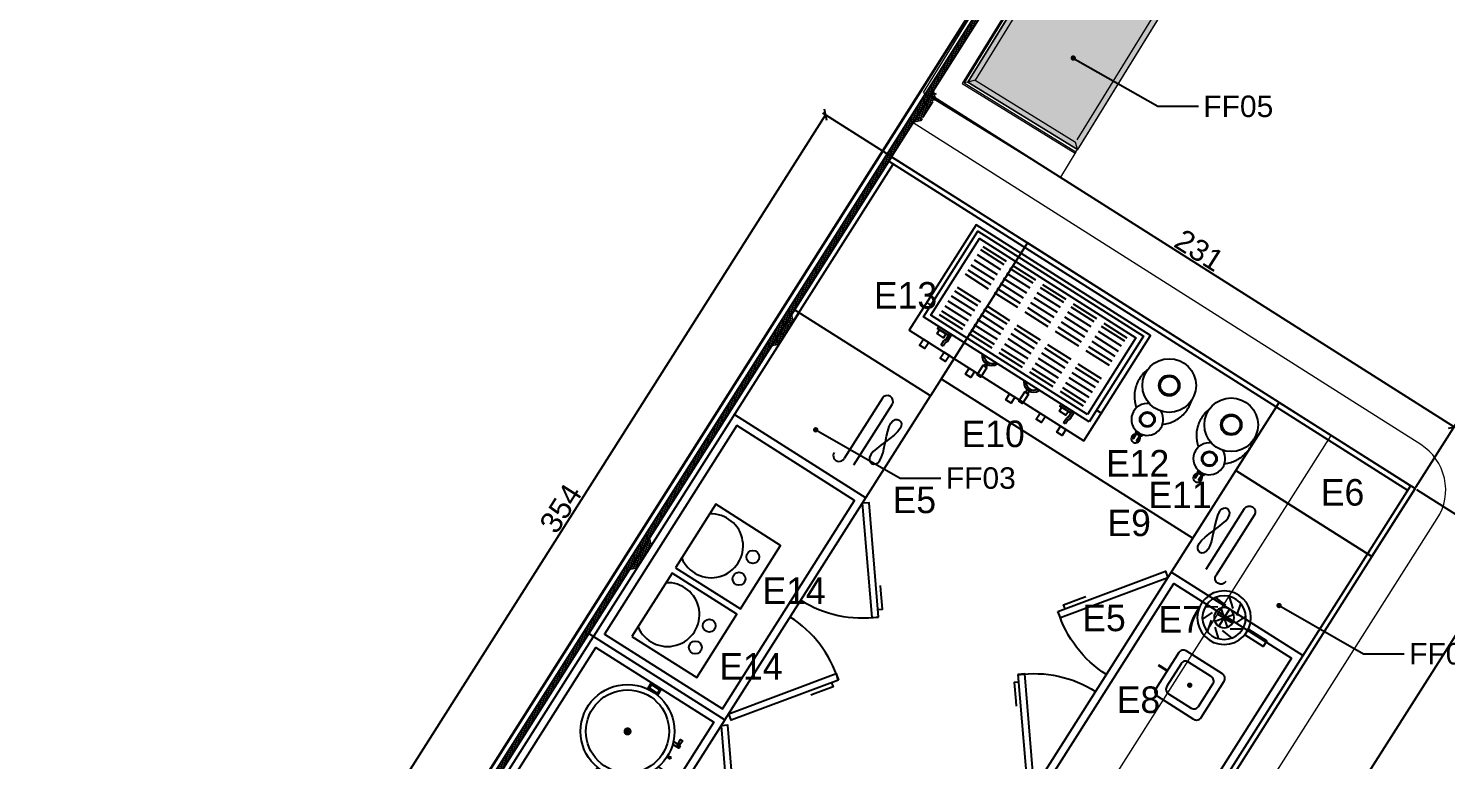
# Model space of a CAD drawing. Header units: centimetres. Extents: x 10243 to 22741, y 2279 to 4414.
# Drawn here: x 15509 to 16037, y 3631 to 3904 of the extents above; entities that cross this region are included whole.
import ezdxf
from ezdxf import colors
from ezdxf.entities.mleader import LeaderData, LeaderLine
from ezdxf.math import Vec2, Vec3

# ---------------------------------------------------------------- set-up
doc = ezdxf.new("R2010")
doc.units = ezdxf.units.CM
doc.header["$MEASUREMENT"] = 0
doc.layers.add('0D', color=1, linetype='Continuous')
doc.layers.add('MUTFAKEKİPMAN', color=1, linetype='Continuous')
for name, color, linetype, lineweight in [('xxx_Auto_Duvar_Duvar Plan Kesit', 7, 'Continuous', 30), ('xxx_Auto_Kaplama_Ahşap', 34, 'Continuous', 13), ('xxx_Auto_Kaplama_Ahşap Tarama', 16, 'Continuous', 5), ('xxx_Auto_Kaplama_Mermer', 33, 'Continuous', 13), ('xxx_Auto_Merdiven_Merdiven', 163, 'Continuous', 15), ('xxx_Auto_Olcu_Ic', 33, 'Continuous', 15), ('xxx_Auto_Yardimci_Isaret Genel', 51, 'Continuous', 9)]:
    doc.layers.add(name, color=color, linetype=linetype, lineweight=lineweight)
doc.layers.add('xxx_Auto_Kaplama_Mermer Tarama', color=7, linetype='Continuous', lineweight=5, true_color=0x878787)
doc.layers.add('xxx_Auto_Tefris_Tefris', color=7, linetype='Continuous', lineweight=15, true_color=0x666666)
doc.styles.add('AUTOBAN', font='')
doc.styles.get("Standard").update_dxf_attribs({"font": 'arial.ttf'})
doc.styles.add('TAKSİM', font='GOTHIC.TTF', dxfattribs={"height": 20})
doc.styles.get('AUTOBAN').set_extended_font_data('Helvetica Normal Tr')
doc.dimstyles.new('OLCU50', dxfattribs={"dimtxt": 8, "dimasz": 3, "dimexe": 1.25, "dimexo": 0.625, "dimtad": 1, "dimdec": 0, "dimtxsty": 'Standard', "dimblk": 'OBLIQUE', "dimcen": 2.5, "dimclrd": 256, "dimclre": 251, "dimclrt": 25, "dimadec": 0, "dimazin": 0, "dimtfac": 1, "dimtdec": 0, "dimtmove": 0, "dimatfit": 3, "dimldrblk": 'OBLIQUE', "dimfxl": 1, "dimarcsym": 0})

# ---------------------------------------------------------------- blocks, each defined once
blk = doc.blocks.new('A$C78D04F6B')
at = {"layer": 'MUTFAKEKİPMAN'}
for p, q in [((2, 143), (2, 0)), ((45.32, 132.67), (45.32, 106)), ((49.66, 106), (49.66, 132.67)), ((52.97, 126.56), (53.14, 127.7)), ((53.14, 127.7), (53.6, 128.52)), ((53.6, 128.52), (54.24, 129.01)), ((54.24, 129.01), (54.97, 129.17)), ((54.97, 129.17), (55.71, 129.01)), ((55.71, 129.01), (56.35, 128.52)), ((56.35, 128.52), (56.8, 127.7)), ((56.8, 127.7), (56.97, 126.56)), ((53.14, 125.1), (52.97, 126.56)), ((53.6, 123.4), (53.14, 125.1)), ((54.24, 121.54), (53.6, 123.4)), ((56.35, 123.4), (55.71, 121.54)), ((56.8, 125.1), (56.35, 123.4)), ((56.97, 126.56), (56.8, 125.1)), ((54.24, 117.64), (53.6, 115.78)), ((54.97, 119.59), (54.24, 121.54)), ((54.97, 119.59), (54.24, 117.64)), ((55.71, 121.54), (54.97, 119.59)), ((55.71, 117.64), (54.97, 119.59)), ((56.35, 115.78), (55.71, 117.64)), ((53.14, 114.07), (52.97, 112.62)), ((52.97, 112.62), (53.14, 111.47)), ((53.6, 115.78), (53.14, 114.07)), ((53.14, 111.47), (53.6, 110.66)), ((56.8, 114.07), (56.35, 115.78)), ((56.35, 110.66), (56.8, 111.47)), ((56.97, 112.62), (56.8, 114.07)), ((56.8, 111.47), (56.97, 112.62)), ((53.6, 110.66), (54.24, 110.17)), ((54.24, 110.17), (54.97, 110)), ((54.97, 110), (55.71, 110.17)), ((55.71, 110.17), (56.35, 110.66))]:
    blk.add_line(p, q, dxfattribs=at)
for points in [[(60, 143), (0, 143), (0, 0), (60, 0)], [(87.82, 63.04), (62.05, 97.15), (60, 95.6), (85.77, 61.49)], [(5, 95), (5, 3), (57, 3), (57, 95)], [(87.82, 35.2), (62.05, 1.09), (60, 2.64), (85.77, 36.75)]]:
    blk.add_lwpolyline(points, close=True, dxfattribs=at)
for points in [[(2, 98), (60, 98)], [(86.12, 65.28), (87.44, 66.28), (83.18, 71.91), (82.09, 73.36)], [(86.12, 32.96), (87.44, 31.96), (83.18, 26.33), (82.09, 24.89)]]:
    blk.add_lwpolyline(points, dxfattribs=at)
for centre, radius, start, end in [((47.49, 132.67), 2.17, 0, 180), ((43.15, 106), 2.17, 180, 0), ((60, 95.6), 42.75, 270, 310.5092), ((60, 2.64), 42.75, 49.4908, 90)]:
    blk.add_arc(centre, radius, start, end, dxfattribs=at)
blk = doc.blocks.new('_Dot')
at = {"color": 0, "linetype": 'ByBlock', "lineweight": -2}
blk.add_line((-0.5, 0), (-1, 0), dxfattribs=at)
at = {"color": 0, "linetype": 'ByBlock', "const_width": 0.5}
blk.add_lwpolyline([(-0.25, 0, 1), (0.25, 0, 1)], format="xyb", close=True, dxfattribs=at)
blk = doc.blocks.new('A$C0D0247C1')
at = {"layer": 'MUTFAKEKİPMAN'}
for points in [[(2, 0), (18, 0, 0.414214), (20, 2), (20, 18, 0.414214), (18, 20), (2, 20, 0.414214), (0, 18), (0, 2, 0.414214)], [(5, 3), (15, 3, 0.414214), (17, 5), (17, 15, 0.414214), (15, 17), (5, 17, 0.414214), (3, 15), (3, 5, 0.414214)]]:
    blk.add_lwpolyline(points, format="xyb", close=True, dxfattribs=at)
at = {"layer": 'MUTFAKEKİPMAN', "const_width": 1}
blk.add_lwpolyline([(9.53, 10.08, 1), (10.53, 10.08, 1)], format="xyb", close=True, dxfattribs=at)
blk.add_lwpolyline([(20, 10), (23.95, 10)], dxfattribs=at)
blk = doc.blocks.new('A$C4AF1199D')
at = {"layer": 'MUTFAKEKİPMAN'}
for points in [[(5.4, 24.63), (5.79, 20.04)], [(10.19, 26.12), (7.81, 22.18)], [(10.18, 21.16), (10, 14.25)], [(14.95, 24.51), (10.7, 22.72)], [(17.85, 20.42), (13.36, 21.46)], [(2.4, 20.6), (5.42, 17.12)], [(6.25, 18), (13.75, 18)], [(12.59, 19.94), (7.13, 15.7)], [(7.66, 20.97), (12.41, 15.17)], [(14.79, 11.37), (14.4, 15.96)], [(17.79, 15.4), (14.77, 18.88)], [(2.34, 15.58), (6.83, 14.54)], [(5.24, 11.49), (9.49, 13.28)], [(10, 9.88), (12.38, 13.82)]]:
    blk.add_lwpolyline(points, dxfattribs=at)
blk.add_lwpolyline([(8.75, 0), (11.25, 0), (11.25, 8), (8.75, 8)], close=True, dxfattribs=at)
for radius in [10, 8.12, 3.75]:
    blk.add_circle((10, 18), radius, dxfattribs=at)
blk = doc.blocks.new('A$C199769C9')
at = {"layer": 'MUTFAKEKİPMAN'}
for points in [[(2.48, 17.25), (0, 17.25), (0, 21.67), (2.48, 21.67)], [(1.98, 17.75), (0.5, 17.75), (0.5, 21.17), (1.98, 21.17)], [(37.48, 17.25), (39.96, 17.25), (39.96, 21.67), (37.48, 21.67)], [(37.98, 17.75), (39.46, 17.75), (39.46, 21.17), (37.98, 21.17)], [(11.95, 0.2), (14.61, 0.41), (14.61, 1.04), (11.95, 1.25)], [(28.01, 0.2), (25.35, 0.41), (25.35, 1.04), (28.01, 1.25)]]:
    blk.add_lwpolyline(points, close=True, dxfattribs=at)
at = {"layer": 'MUTFAKEKİPMAN', "const_width": 1.5}
blk.add_lwpolyline([(19.23, 19.46, 1), (20.73, 19.46, 1)], format="xyb", close=True, dxfattribs=at)
at = {"layer": 'MUTFAKEKİPMAN'}
for points in [[(13.88, 3.06), (13.88, 1.09)], [(13.88, 0), (14.97, 0), (14.97, 2.69)], [(13.88, 0.35), (13.88, 0)], [(20.03, 1.45), (20.03, 1.96)], [(25.96, 0), (24.87, 0), (24.87, 2.66)], [(25.96, 3.01), (25.96, 1.08)], [(25.96, 0.36), (25.96, 0)]]:
    blk.add_lwpolyline(points, dxfattribs=at)
for centre, radius in [((19.98, 19.46), 17.5), ((19.98, 19.46), 15.5), ((20.09, 0.98), 0.469)]:
    blk.add_circle(centre, radius, dxfattribs=at)
blk = doc.blocks.new('A$C4A4C32C4')
at = {"layer": '0D'}
for points in [[(9.74, 31.44), (9.74, 33.89), (9.46, 33.89), (9.46, 31.44)], [(11.43, 31.44), (11.43, 33.89), (11.15, 33.89), (11.15, 31.44)], [(11.83, 30.88), (11.83, 31.44), (9.08, 31.44), (9.08, 30.8)]]:
    blk.add_lwpolyline(points, dxfattribs=at)
for points in [[(4.86, 23.51, 0.054984), (3.11, 21.93, 0.093867), (0.82, 18.13, 0.088672), (0, 13.52, 0.067491), (0.48, 9.98, 0.093867)], [(20.44, 9.06, 0.085751), (21.21, 13.52, 0.088672), (20.38, 18.13, 0.093867), (18.1, 21.93, 0.054985), (16.35, 23.51, 0.109161)]]:
    blk.add_lwpolyline(points, format="xyb", dxfattribs=at)
for centre, radius in [((10.6, 25.06), 2.81), ((10.6, 25.06), 2.45), ((10.48, 10), 10), ((10.48, 10), 3.87), ((10.48, 10), 3.35)]:
    blk.add_circle(centre, radius, dxfattribs=at)
for centre, radius, start, end in [((10.46, 33.37), 1.65, 305.821, 232.7759), ((10.46, 33.37), 1.65, 244.2205, 294.5338), ((10.6, 25.06), 5.95, 294.679, 244.3839)]:
    blk.add_arc(centre, radius, start, end, dxfattribs=at)
blk = doc.blocks.new('A$C7E567B7C')
at = {"layer": '0D'}
for p, q in [((8.7, 39.48), (8.7, 42.62)), ((9.07, 44.79), (9.94, 44.79)), ((9.07, 43.01), (9.07, 44.79)), ((9.94, 44.79), (9.94, 42.64)), ((62.73, 39.48), (62.73, 42.62)), ((63.1, 44.79), (63.97, 44.79)), ((63.1, 43.01), (63.1, 44.79)), ((63.97, 44.79), (63.97, 42.64)), ((9.57, 39.48), (8.7, 39.48)), ((9.57, 42.25), (9.57, 39.48)), ((63.6, 39.48), (62.73, 39.48)), ((63.6, 42.25), (63.6, 39.48)), ((0, 34.37), (2.09, 34.37)), ((6.92, 35.65), (17.17, 35.65)), ((6.92, 34.04), (17.17, 34.04)), ((6.92, 31.82), (17.17, 31.82)), ((20.39, 35.65), (30.65, 35.65)), ((20.39, 34.04), (30.65, 34.04)), ((20.39, 31.82), (30.65, 31.82)), ((33.87, 35.65), (44.13, 35.65)), ((33.87, 34.04), (44.13, 34.04)), ((33.87, 31.82), (44.13, 31.82)), ((47.34, 35.65), (57.6, 35.65)), ((47.34, 34.04), (57.6, 34.04)), ((47.34, 31.82), (57.6, 31.82)), ((60.22, 35.65), (70.48, 35.65)), ((60.22, 34.04), (70.48, 34.04)), ((60.22, 31.82), (70.48, 31.82)), ((75.17, 34.37), (77, 34.37)), ((6.92, 29.59), (17.17, 29.59)), ((6.92, 27.37), (17.17, 27.37)), ((20.39, 29.59), (30.65, 29.59)), ((20.39, 27.37), (30.65, 27.37)), ((33.87, 29.59), (44.13, 29.59)), ((33.87, 27.37), (44.13, 27.37)), ((47.34, 29.59), (57.6, 29.59)), ((47.34, 27.37), (57.6, 27.37)), ((60.22, 29.59), (70.48, 29.59)), ((60.22, 27.37), (70.48, 27.37)), ((6.92, 25.15), (17.17, 25.15)), ((17.17, 23.42), (6.92, 23.42)), ((20.39, 25.15), (30.65, 25.15)), ((30.65, 23.42), (20.39, 23.42)), ((33.87, 25.15), (44.13, 25.15)), ((44.13, 23.42), (33.87, 23.42)), ((47.34, 25.15), (57.6, 25.15)), ((57.6, 23.42), (47.34, 23.42)), ((60.22, 25.15), (70.48, 25.15)), ((70.48, 23.42), (60.22, 23.42)), ((6.92, 17.74), (17.17, 17.74)), ((6.92, 15.89), (17.17, 15.89)), ((20.39, 17.74), (30.65, 17.74)), ((20.39, 15.89), (30.65, 15.89)), ((33.87, 17.74), (44.13, 17.74)), ((33.87, 15.89), (44.13, 15.89)), ((47.34, 17.74), (57.6, 17.74)), ((47.34, 15.89), (57.6, 15.89)), ((60.22, 17.74), (70.48, 17.74)), ((60.22, 15.89), (70.48, 15.89)), ((6.92, 13.66), (17.17, 13.66)), ((6.92, 11.44), (17.17, 11.44)), ((20.39, 13.66), (30.65, 13.66)), ((20.39, 11.44), (30.65, 11.44)), ((33.87, 13.66), (44.13, 13.66)), ((33.87, 11.44), (44.13, 11.44)), ((47.34, 13.66), (57.6, 13.66)), ((47.34, 11.44), (57.6, 11.44)), ((60.22, 13.66), (70.48, 13.66)), ((60.22, 11.44), (70.48, 11.44)), ((6.92, 9.22), (17.17, 9.22)), ((6.92, 6.99), (17.17, 6.99)), ((17.17, 5.51), (6.92, 5.51)), ((20.39, 9.22), (30.65, 9.22)), ((20.39, 6.99), (30.65, 6.99)), ((30.65, 5.51), (20.39, 5.51)), ((33.87, 9.22), (44.13, 9.22)), ((33.87, 6.99), (44.13, 6.99)), ((44.13, 5.51), (33.87, 5.51)), ((47.34, 9.22), (57.6, 9.22)), ((47.34, 6.99), (57.6, 6.99)), ((57.6, 5.51), (47.34, 5.51)), ((60.22, 9.22), (70.48, 9.22)), ((60.22, 6.99), (70.48, 6.99)), ((70.48, 5.51), (60.22, 5.51))]:
    blk.add_line(p, q, dxfattribs=at)
for points in [[(7.83, 46.5), (7.83, 49.15), (10.18, 49.15), (10.18, 46.5)], [(16.91, 46.5), (16.91, 49.15), (19.26, 49.15), (19.26, 46.5)], [(30.36, 46.5), (30.36, 49.15), (32.71, 49.15), (32.71, 46.5)], [(48.19, 46.5), (48.19, 49.15), (50.53, 49.15), (50.53, 46.5)], [(59.3, 46.5), (59.3, 49.15), (61.65, 49.15), (61.65, 46.5)], [(68.38, 46.5), (68.38, 49.15), (70.72, 49.15), (70.72, 46.5)], [(0, 46.5), (0, 0), (77, 0), (77, 46.5)], [(26.66, 42.85), (26.66, 47.05), (28.27, 47.05), (28.27, 42.85)], [(27.03, 41.62), (27.03, 42.85), (27.9, 42.85), (27.9, 41.62)], [(45.12, 42.85), (45.12, 47.05), (46.72, 47.05), (46.72, 42.85)], [(45.49, 41.62), (45.49, 42.85), (46.35, 42.85), (46.35, 41.62)], [(2.09, 39.5), (75.17, 39.5), (75.17, 1.69), (2.09, 1.69)], [(4.09, 37.5), (73.17, 37.5), (73.17, 3.69), (4.09, 3.69)], [(9.69, 39.48), (9.69, 40.34), (14.39, 40.34), (14.39, 39.48)], [(10.68, 40.34), (10.68, 42.07), (13.52, 42.07), (13.52, 40.34)], [(63.72, 39.48), (63.72, 40.34), (68.42, 40.34), (68.42, 39.48)], [(64.71, 40.34), (64.71, 42.07), (67.55, 42.07), (67.55, 40.34)]]:
    blk.add_lwpolyline(points, close=True, dxfattribs=at)
for centre, radius, start, end in [((8.9, 42.62), 0.2, 94.1945, 180), ((8.87, 43.01), 0.2, 274.1945, 0), ((9.77, 42.25), 0.2, 94.1942, 180), ((9.74, 42.64), 0.2, 274.1942, 0), ((62.93, 42.62), 0.2, 94.1945, 180), ((62.9, 43.01), 0.2, 274.1945, 0), ((63.8, 42.25), 0.2, 94.1942, 180), ((63.77, 42.64), 0.2, 274.1942, 0), ((27.4, 38.03), 3.7, 25.1444, 154.8556), ((27.4, 38.03), 2.96, 32.0817, 147.9183), ((45.86, 38.03), 3.7, 25.1444, 154.8556), ((45.86, 38.03), 2.96, 32.0817, 147.9183)]:
    blk.add_arc(centre, radius, start, end, dxfattribs=at)
blk = doc.blocks.new('A$C0C277A1D')
at = {"layer": 'MUTFAKEKİPMAN'}
blk.add_lwpolyline([(0, 0), (28.62, 0), (28.62, 27.98), (0, 27.98)], close=True, dxfattribs=at)
for centre in [(22.19, 18.81), (22.19, 9.17)]:
    blk.add_circle(centre, 2.41, dxfattribs=at)
blk.add_arc((6.86, 13.99), 11.89, 234.802, 125.198, dxfattribs=at)
blk = doc.blocks.new('kasa')
at = {"layer": 'xxx_Auto_Kaplama_Mermer Tarama'}
h = blk.add_hatch(dxfattribs=at)
h.set_pattern_fill('AR-CONC', color=256, scale=0.5)
h.set_pattern_definition([(50, (-66709.7126, -23851.3162), (3.58630091, -0.31376067), [0.375, -4.125]), (355, (-66709.7126, -23851.3162), (-0.69375667, 3.76096067), [0.3, -3.3]), (100.4514445, (-66709.4138, -23851.3424), (2.89254423, 3.44719995), [0.31870096, -3.50571056]), (46.1842, (-66709.7126, -23850.3162), (5.33620665, -0.8275964), [0.5625, -6.1875]), (96.6356355, (-66709.268, -23850.385), (4.67330973, 4.870593), [0.4780517, -5.2585688]), (351.184164, (-66709.7126, -23850.316), (4.67330973, 4.870593), [0.45, -4.95]), (21, (-66709.2126, -23850.5662), (2.98453526, -2.01309445), [0.375, -4.125]), (326, (-66709.2126, -23850.5662), (1.21657666, 3.62575023), [0.3, -3.3]), (71.451445, (-66708.964, -23850.734), (4.20111188, 1.61265576), [0.31870095, -3.50571056]), (37.5, (-66709.7126, -23851.3162), (0.060799277, 1.66446927), [0, -3.26, 0, -3.35, 0, -3.3125]), (7.5, (-66709.7126, -23851.3162), (1.315347687, 1.97205856), [0, -1.91, 0, -3.185, 0, -1.2625]), (327.5, (-66710.8276, -23851.3162), (2.66911218, -0.112774359), [0, -1.25, 0, -3.9, 0, -5.175]), (317.5, (-66711.3276, -23851.3162), (2.91593085, 0.50052491), [0, -1.625, 0, -2.59, 0, -3.675])])
h.paths.add_polyline_path([(1693.58, 2606.79), (1629.58, 2606.79), (1629.58, 2654.79), (1693.58, 2654.79)])
at = {"layer": 'xxx_Auto_Kaplama_Ahşap'}
for p, q in [((1617.58, 2666.79, 0), (1617.58, 2606.79, 0)), ((1617.58, 2666.79, 0), (1705.58, 2666.79, 0)), ((1705.58, 2666.79, 0), (1705.58, 2606.79, 0)), ((1628.58, 2606.79, 0), (1617.58, 2606.79, 0)), ((1705.58, 2606.79, 0), (1694.58, 2606.79, -2.74))]:
    blk.add_line(p, q, dxfattribs=at)
at = {"layer": 'xxx_Auto_Kaplama_Ahşap', "elevation": 0}
blk.add_lwpolyline([(1695.08, 2606.79), (1695.08, 2656.29), (1628.08, 2656.29), (1628.08, 2606.79)], dxfattribs=at)
at = {"layer": 'xxx_Auto_Kaplama_Mermer'}
for p, q in [((1628.58, 2655.79, 0), (1628.58, 2606.79, 0)), ((1694.58, 2655.79, -2.74), (1628.58, 2655.79, 0)), ((1629.58, 2654.79, 0), (1629.58, 2606.79, 0)), ((1693.58, 2654.79, -2.74), (1629.58, 2654.79, 0)), ((1691.58, 2652.79, -2.74), (1694.58, 2655.79, -2.74)), ((1693.58, 2654.79, -2.74), (1693.58, 2606.79, -2.74)), ((1694.58, 2655.79, -2.74), (1694.58, 2606.79, -2.74)), ((1631.58, 2652.79, 0), (1631.58, 2608.79, 0)), ((1691.58, 2652.79, -2.74), (1631.58, 2652.79, 0)), ((1691.58, 2652.79, -2.74), (1691.58, 2608.79, -2.74)), ((1629.58, 2606.79, 0), (1631.58, 2608.79, 0)), ((1692.58, 2606.79, -2.74), (1630.58, 2606.79, 0)), ((1693.58, 2606.79, -2.74), (1691.58, 2608.79, -2.74))]:
    blk.add_line(p, q, dxfattribs=at)
for points, elevation in [([(1631.58, 2652.79), (1629.58, 2654.79), (1628.58, 2655.79)], 0), ([(1628.58, 2606.79), (1629.58, 2606.79)], 0), ([(1694.58, 2606.79), (1693.58, 2606.79)], -2.74)]:
    blk.add_lwpolyline(points, dxfattribs=dict(at, elevation=elevation))
at = {"layer": 'xxx_Auto_Kaplama_Mermer Tarama'}
blk.add_line((1632.58, 2608.79, 0), (1690.58, 2608.79, -2.74), dxfattribs=at)
at = {"layer": 'xxx_Auto_Kaplama_Mermer Tarama', "elevation": -2.74}
blk.add_lwpolyline([(1693.58, 2606.79), (1629.58, 2606.79), (1629.58, 2654.79), (1693.58, 2654.79)], close=True, dxfattribs=at)
blk = doc.blocks.new('merdiven')
at = {"layer": 'xxx_Auto_Merdiven_Merdiven', "lineweight": 30}
for points in [[(140082.1, -309912.5), (140765.6, -308835.1), (142699.3, -310061.8), (141522.8, -311916.4)], [(140145, -310000), (140796.5, -308973.1), (142561.3, -310092.7), (141459.9, -311828.9)], [(140266.2, -309809.1), (141059.9, -310312.6)], [(141522.8, -311916.4), (140082.1, -309912.5)], [(139051.4, -311537.2), (140053.3, -309958)], [(141493.9, -311961.9), (140053.3, -309958)], [(139135.8, -311590.8), (140116.2, -310045.5)], [(140229.4, -310117.3), (140909.9, -310549.1)], [(139966.2, -310281.9), (140554.5, -310655.1)], [(140736.4, -310822.6), (141086.7, -310270.4)], [(141086.7, -310270.4), (141264, -310382.9)], [(140799.3, -310910.1), (141171.1, -310324)], [(140805.6, -310918.8), (141179.6, -310329.3)], [(140868.5, -311006.3), (141264, -310382.9)], [(141237.2, -310425.1), (142031, -310928.7)], [(139816.2, -310518.4), (140609.9, -311021.9)], [(141087.2, -310661.6), (141881, -311165.1)], [(139666.2, -310754.8), (140459.9, -311258.4)], [(140667.7, -310727), (140759.9, -310785.5)], [(139929.6, -312094.3), (140707.5, -310868.1)], [(140937.3, -310898), (141731, -311401.5)], [(140014, -312147.9), (140770.4, -310955.6)], [(140022.5, -312153.3), (140776.7, -310964.3)], [(139516.2, -310991.2), (140309.9, -311494.8)], [(140106.9, -312206.8), (140839.6, -311051.8)], [(140787.3, -311134.4), (140992.7, -311264.8)], [(139366.2, -311227.7), (140159.9, -311731.2)], [(141105.9, -311336.6), (141581, -311638)], [(140637.3, -311370.9), (141431, -311874.4)], [(139216.2, -311464.1), (140009.9, -311967.7)], [(139135.8, -311590.8), (139051.4, -311537.2)], [(140487.3, -311607.3), (141281, -312110.8)], [(140337.3, -311843.7), (141131, -312347.3)], [(141431, -311874.4), (140900.7, -312710.4)], [(141493.9, -311961.9), (140985.1, -312763.9), (140900.7, -312710.4)], [(140187.3, -312080.2), (140981, -312583.7)], [(140014, -312147.9), (139929.6, -312094.3)], [(140022.5, -312153.3), (140106.9, -312206.8)]]:
    blk.add_lwpolyline(points, dxfattribs=at)
at = {"layer": 'xxx_Auto_Merdiven_Merdiven'}
for points in [[(140266.2, -309809.1), (140796.5, -308973.1)], [(139613.1, -311715.9), (140928.2, -309642.9)], [(140928.2, -309642.9), (141899.3, -310258.9)], [(140683.1, -312175.9), (141899.3, -310258.9)], [(139644.9, -311489.6), (139533.4, -311665.3)], [(139804.3, -311590.7), (139692.8, -311766.4)], [(140583.4, -312332.1), (140527.6, -312077.2), (140682.7, -312175.6)], [(140583.4, -312332.1), (140837.8, -312274), (140682.7, -312175.6)]]:
    blk.add_lwpolyline(points, dxfattribs=at)
at = {"layer": 'xxx_Auto_Merdiven_Merdiven', "char_height": 80, "width": 246.854, "attachment_point": 1, "rotation": 325.9365, "style": 'AUTOBAN'}
for s, insert in [('8', (140439.6, -309677.6)), ('7', (140289.6, -309914.1)), ('6', (140139.7, -310150.5)), ('5', (139989.7, -310386.9)), ('4', (139839.7, -310623.4)), ('3', (139689.7, -310859.8)), ('9', (141842.5, -310888.8)), ('2', (139539.7, -311096.2)), ('10', (141692.5, -311125.2)), ('1', (139389.7, -311332.7)), ('11', (141542.5, -311361.6)), ('12', (141392.5, -311598.1)), ('13', (141242.5, -311834.5)), ('14', (141092.5, -312070.9)), ('15', (140942.5, -312307.4)), ('16', (140792.5, -312543.8))]:
    blk.add_mtext(s, dxfattribs=dict(at, insert=insert))
blk = doc.blocks.new('_Oblique')
at = {"color": 0, "linetype": 'ByBlock', "lineweight": -2}
blk.add_line((-0.5, -0.5), (0.5, 0.5), dxfattribs=at)
blk = doc.blocks.new('*D126')
at = {"color": 251, "lineweight": -2, "transparency": 16777216}
for p, q in [((15830.68, 3856.48), (15845.6, 3879.99)), ((16025.74, 3732.73), (16040.65, 3756.25))]:
    blk.add_line(p, q, dxfattribs=at)
at = {"lineweight": -2, "transparency": 16777216}
blk.add_line((15844.93, 3878.94), (16039.99, 3755.19), dxfattribs=at)
at = {"layer": 'Defpoints', "color": 0, "transparency": 16777216}
for p in [(15830.35, 3855.95), (16039.99, 3755.19), (16025.4, 3732.2)]:
    blk.add_point(p, dxfattribs=at)
at = {"lineweight": -2, "transparency": 16777216, "xscale": 3, "yscale": 3, "zscale": 3}
for p, rotation in [((15844.93, 3878.94), 147.6089657311281), ((16039.99, 3755.19), 327.6089657311282)]:
    blk.add_blockref('_Oblique', p, dxfattribs=dict(at, rotation=rotation))
at = {"color": 25, "transparency": 16777216, "insert": (15944.98, 3821.04), "char_height": 8, "attachment_point": 5, "rotation": 327.609}
blk.add_mtext('231', dxfattribs=at)
blk = doc.blocks.new('*D127')
at = {"lineweight": -2, "transparency": 16777216}
blk.add_line((15805.75, 3871.55), (15616.35, 3573), dxfattribs=at)
at = {"color": 251, "lineweight": -2, "transparency": 16777216}
for p, q in [((15829.82, 3856.28), (15804.7, 3872.22)), ((15640.42, 3557.74), (15615.3, 3573.67))]:
    blk.add_line(p, q, dxfattribs=at)
at = {"layer": 'Defpoints', "color": 0, "transparency": 16777216}
for p in [(15830.35, 3855.95), (15616.35, 3573), (15640.95, 3557.4)]:
    blk.add_point(p, dxfattribs=at)
at = {"lineweight": -2, "transparency": 16777216, "xscale": 3, "yscale": 3, "zscale": 3}
for p, rotation in [((15805.75, 3871.55), 57.60901977739248), ((15616.35, 3573), 237.6090197773925)]:
    blk.add_blockref('_Oblique', p, dxfattribs=dict(at, rotation=rotation))
at = {"color": 25, "transparency": 16777216, "insert": (15707.07, 3724.8), "char_height": 8, "attachment_point": 5, "rotation": 57.609}
blk.add_mtext('354', dxfattribs=at)
blk = doc.blocks.new('*D128')
at = {"color": 251, "lineweight": -2, "transparency": 16777216}
for p, q in [((16025.93, 3731.87), (16061.95, 3709.02)), ((15839.48, 3437.97), (15875.5, 3415.12))]:
    blk.add_line(p, q, dxfattribs=at)
at = {"lineweight": -2, "transparency": 16777216}
blk.add_line((15874.44, 3415.79), (16060.9, 3709.69), dxfattribs=at)
at = {"layer": 'Defpoints', "color": 0, "transparency": 16777216}
for p in [(16025.4, 3732.2), (16060.9, 3709.69), (15838.95, 3438.3)]:
    blk.add_point(p, dxfattribs=at)
at = {"lineweight": -2, "transparency": 16777216, "xscale": 3, "yscale": 3, "zscale": 3}
for p, rotation in [((16060.9, 3709.69), 57.60860679336173), ((15874.44, 3415.79), 237.6086067933618)]:
    blk.add_blockref('_Oblique', p, dxfattribs=dict(at, rotation=rotation))
at = {"color": 25, "transparency": 16777216, "insert": (15963.69, 3565.26), "char_height": 8, "attachment_point": 5, "rotation": 57.6086}
blk.add_mtext('348', dxfattribs=at)

msp = doc.modelspace()

# ---------------------------------------------------------------- hatches: boundary and pattern name
at = {"layer": 'xxx_Auto_Kaplama_Ahşap Tarama', "ltscale": 5}
h = msp.add_hatch(dxfattribs=at)
h.set_pattern_fill('ANSI37', color=256, scale=5, angle=327.6091)
h.set_pattern_definition([(12.609092, (21629.213, -5035.6752), (-0.13643631, 0.609926334), []), (102.609092, (21629.213, -5035.6752), (-0.609926334, -0.13643631), [])])
h.paths.add_polyline_path([(15519.54, 3369.77), (15896.26, 3963.59), (15899.03, 3964.21), (15521.23, 3368.69)])
at = {"layer": 'xxx_Auto_Kaplama_Ahşap Tarama', "linetype": 'Continuous'}
h = msp.add_hatch(dxfattribs=at)
h.set_pattern_fill('ANSI37', color=256, scale=0.2, angle=-32.3909)
h.set_pattern_definition([(12.6090917, (15586.66596, -14813.4664), (-0.138619291, 0.619685156), []), (102.6090917, (15586.66596, -14813.4664), (-0.619685156, -0.138619291), [])])
h.paths.add_polyline_path([(15845.91, 3880.48), (15846.52, 3877.72), (15845.99, 3876.87), (15845.57, 3877.14), (15845.3, 3876.72), (15845.72, 3876.45), (15841.98, 3870.54), (15841.55, 3870.81), (15841.28, 3870.39), (15841.7, 3870.12), (15841.17, 3869.27), (15838.41, 3868.66)])
h = msp.add_hatch(dxfattribs=at)
h.set_pattern_fill('ANSI37', color=256, scale=0.2, angle=-32.3909)
h.set_pattern_definition([(12.6090917, (15533.77974, -14896.82946), (-0.138619291, 0.619685156), []), (102.6090917, (15533.77974, -14896.82946), (-0.619685156, -0.138619291), [])])
h.paths.add_polyline_path([(15793.02, 3797.12), (15793.64, 3794.36), (15793.1, 3793.51), (15792.68, 3793.78), (15792.41, 3793.36), (15792.83, 3793.09), (15789.09, 3787.17), (15788.66, 3787.45), (15788.39, 3787.02), (15788.82, 3786.76), (15788.28, 3785.91), (15785.52, 3785.29)])
h = msp.add_hatch(dxfattribs=at)
h.set_pattern_fill('ANSI37', color=256, scale=0.2, angle=-32.3909)
h.set_pattern_definition([(12.6090917, (15480.92273, -14980.1495), (-0.138619291, 0.619685156), []), (102.6090917, (15480.92273, -14980.1495), (-0.619685156, -0.138619291), [])])
h.paths.add_polyline_path([(15740.16, 3713.8), (15740.78, 3711.04), (15740.24, 3710.19), (15739.82, 3710.46), (15739.55, 3710.04), (15739.98, 3709.77), (15736.23, 3703.85), (15735.81, 3704.13), (15735.54, 3703.7), (15735.96, 3703.44), (15735.42, 3702.59), (15732.66, 3701.97)])

# ---------------------------------------------------------------- linework, layer by layer
at = {"layer": 'MUTFAKEKİPMAN'}
for points in [[(15830.96, 3853.19), (15829.27, 3854.26), (15788.8, 3790.46), (15790.49, 3789.39)], [(15844.82, 3766.76), (15794.16, 3798.9), (15830.35, 3855.95), (15881.01, 3823.81)], [(15829.27, 3854.26), (15973.67, 3762.66), (15974.74, 3764.35), (15830.34, 3855.95)], [(15848.87, 3773.14), (15942.59, 3713.68), (15974.74, 3764.35), (15881.01, 3823.81)], [(15974.74, 3764.35), (16025.4, 3732.2), (16009.33, 3706.87), (15958.67, 3739.01)], [(15973.67, 3762.66), (16022.64, 3731.59), (16023.71, 3733.28), (15974.74, 3764.35)], [(16007.64, 3707.94), (16009.33, 3706.87), (16025.4, 3732.2), (16023.71, 3733.28)]]:
    msp.add_lwpolyline(points, close=True, dxfattribs=at)
at = {"layer": 'xxx_Auto_Duvar_Duvar Plan Kesit', "lineweight": 30}
msp.add_lwpolyline([(15502.35, 3346.41), (16089.16, 4271.38)], dxfattribs=at)
at = {"layer": 'xxx_Auto_Kaplama_Ahşap'}
msp.add_lwpolyline([(15519.54, 3369.77), (15896.26, 3963.59), (15899.03, 3964.21), (15521.23, 3368.69)], close=True, dxfattribs=at)
for points in [[(15519.54, 3369.77), (15843.12, 3879.82)], [(15521.23, 3368.7), (15845.88, 3880.44)]]:
    msp.add_lwpolyline(points, dxfattribs=at)
at = {"layer": 'xxx_Auto_Kaplama_Ahşap', "linetype": 'Continuous'}
msp.add_lwpolyline([(15845.91, 3880.48), (15846.52, 3877.72), (15845.99, 3876.87), (15845.57, 3877.14), (15845.3, 3876.72), (15845.72, 3876.45), (15841.98, 3870.54), (15841.55, 3870.81), (15841.28, 3870.39), (15841.7, 3870.12), (15841.17, 3869.27), (15838.41, 3868.66)], close=True, dxfattribs=at)
for points, elevation in [([(15793.02, 3797.12), (15793.64, 3794.36), (15793.1, 3793.51), (15792.68, 3793.78), (15792.41, 3793.36), (15792.83, 3793.09), (15789.09, 3787.17), (15788.66, 3787.45), (15788.39, 3787.02), (15788.82, 3786.76), (15788.28, 3785.91), (15785.52, 3785.29)], 7.39), ([(15740.16, 3713.8), (15740.78, 3711.04), (15740.24, 3710.19), (15739.82, 3710.46), (15739.55, 3710.04), (15739.98, 3709.77), (15736.23, 3703.85), (15735.81, 3704.13), (15735.54, 3703.7), (15735.96, 3703.44), (15735.42, 3702.59), (15732.66, 3701.97)], -2.7)]:
    msp.add_lwpolyline(points, close=True, dxfattribs=dict(at, elevation=elevation))
at = {"layer": 'xxx_Auto_Olcu_Ic'}
for points in [[(16002.19, 3764.69), (15838.38, 3868.62)], [(15807.71, 3458.12), (15838.95, 3438.3), (16025.4, 3732.2), (15881.01, 3823.81), (15686.26, 3516.82), (15665.14, 3530.21), (15550.78, 3349.95)], [(15807.71, 3458.12), (15994.16, 3752.03)]]:
    msp.add_lwpolyline(points, dxfattribs=at)
msp.add_lwpolyline([(15799.4, 3445.04), (15824.73, 3428.96, 0.414214), (15852.34, 3435.14), (16033.7, 3721.02, 0.414214), (16027.53, 3748.62), (16002.19, 3764.69)], format="xyb", dxfattribs=at)

# ---------------------------------------------------------------- block references
at = {"layer": 'MUTFAKEKİPMAN'}
for name, p, rotation in [('A$C7E567B7C', (15926.84, 3789.34), 147.6086067933619), ('A$C78D04F6B', (15717.55, 3678.15), 327.6086067933619), ('A$C4A4C32C4', (15948.01, 3773.48), 147.6086067933619), ('A$C4A4C32C4', (15971.1, 3758.83), 147.6086067933619), ('A$C0C277A1D', (15749.82, 3702.74), 327.6086067933619), ('A$C0C277A1D', (15733.55, 3677.11), 327.6086067933619), ('A$C0D0247C1', (15955.29, 3662.06), 147.6086067933619), ('A$C199769C9', (15737.68, 3614.4), 57.60860679336191)]:
    msp.add_blockref(name, p, dxfattribs=dict(at, rotation=rotation))
at = {"layer": 'MUTFAKEKİPMAN', "xscale": -1}
for name, p, rotation in [('A$C78D04F6B', (15932.73, 3586.12), 327.6086067933619), ('A$C4AF1199D', (15974.8, 3682.91), 57.6086067933619), ('A$C78D04F6B', (15717.55, 3678.15), 147.6086067933619)]:
    msp.add_blockref(name, p, dxfattribs=dict(at, rotation=rotation))
at = {"layer": 'xxx_Auto_Duvar_Duvar Plan Kesit', "color": 1, "lineweight": 30, "xscale": 0.1, "yscale": 0.1, "zscale": 0.1}
msp.add_blockref('merdiven', (2032.02, 35142.56), dxfattribs=at)
at = {"layer": 'xxx_Auto_Tefris_Tefris', "extrusion": (2.15273e-10, 4.94144e-09, 1), "rotation": 58.33699274800669}
msp.add_blockref('kasa', (17262.93, 1103.21, 0), dxfattribs=at)

# ---------------------------------------------------------------- texts
at = {"style": 'TAKSİM'}
for s, p in [('E13', (15823.75, 3799.32, 0)), ('E10', (15856.42, 3747.68, 0)), ('E12', (15910.24, 3736.71, 0)), ('E5', (15830.72, 3723.07, 0)), ('E11', (15926.03, 3724.94, 0)), ('E6', (15990.29, 3725.88, 0)), ('E9', (15910.77, 3714.5, 0)), ('E14', (15782.23, 3689.2, 0)), ('E5', (15901.4, 3679.06, 0)), ('E7', (15929.78, 3678.52, 0)), ('E14', (15766.16, 3660.99, 0)), ('E8', (15914.25, 3648.56, 0))]:
    msp.add_text(s, height=9.9, dxfattribs=at).set_placement(p)

# ---------------------------------------------------------------- dimensions: what is measured, and where the dimension line sits
for p1, p2, distance, picture, middle in [((15830.35, 3855.95), (16025.4, 3732.2), 27.22, '*D126', (15944.98, 3821.04)), ((15830.35, 3855.95), (15640.95, 3557.4), -29.13, '*D127', (15707.07, 3724.8)), ((15838.95, 3438.3), (16025.4, 3732.2), -42.03, '*D128', (15963.69, 3565.26))]:
    dim = msp.add_aligned_dim(p1=p1, p2=p2, distance=distance, dimstyle='OLCU50')
    dim.commit()
    dim.dimension.update_dxf_attribs({"geometry": picture, "text_midpoint": middle})

# ---------------------------------------------------------------- leaders
at = {"layer": 'xxx_Auto_Yardimci_Isaret Genel', "ltscale": 100}
ml = msp.add_multileader_mtext('Standard', dxfattribs=at)
ml.set_content('FF05', color=256, style='AUTOBAN')
ml.set_leader_properties()
ml.set_arrow_properties(name='DOT')
ml.build(insert=Vec2(0, 0))
ml.multileader.update_dxf_attribs({"has_text_frame": 1, "dogleg_length": 5, "arrow_head_size": 2})
ctx = ml.context
ctx.base_point, ctx.char_height, ctx.arrow_head_size, ctx.landing_gap_size, ctx.plane_origin = Vec3(15944.69, 3874.74), 8, 2, 1.8, Vec3(15882.11, 3902.54)
notes = []
notes.append((ctx, [(0, (1, 1, 0), (15929.54, 3874.74), (1, 0), 15.16, [(0, [(15898.03, 3892.73)], 0, [])])]))
ctx.mtext.insert, ctx.mtext.width, ctx.mtext.defined_height, ctx.mtext.flow_direction = Vec3(15946.49, 3878.74), 12.6046, 12.84, 5
ml = msp.add_multileader_mtext('Standard', dxfattribs=at)
ml.set_content('FF03', color=256, style='AUTOBAN')
ml.set_leader_properties()
ml.set_arrow_properties(name='DOT')
ml.build(insert=Vec2(0, 0))
ml.multileader.update_dxf_attribs({"has_text_frame": 1, "dogleg_length": 5, "arrow_head_size": 2})
ctx = ml.context
ctx.base_point, ctx.char_height, ctx.arrow_head_size, ctx.landing_gap_size, ctx.plane_origin = Vec3(15848.73, 3736.15), 8, 2, 1.8, Vec3(15786.15, 3763.94)
notes.append((ctx, [(0, (1, 1, 0), (15833.58, 3736.15), (1, 0), 15.16, [(0, [(15802.07, 3754.13)], 0, [])])]))
ctx.mtext.insert, ctx.mtext.width, ctx.mtext.defined_height, ctx.mtext.flow_direction = Vec3(15850.53, 3740.15), 12.6046, 12.84, 5
ml = msp.add_multileader_mtext('Standard', dxfattribs=at)
ml.set_content('FF04', color=256, style='AUTOBAN')
ml.set_leader_properties()
ml.set_arrow_properties(name='DOT')
ml.build(insert=Vec2(0, 0))
ml.multileader.update_dxf_attribs({"has_text_frame": 1, "dogleg_length": 5, "arrow_head_size": 2})
ctx = ml.context
ctx.base_point, ctx.char_height, ctx.arrow_head_size, ctx.landing_gap_size, ctx.plane_origin = Vec3(16021.38, 3670.64), 8, 2, 1.8, Vec3(15958.8, 3698.43)
notes.append((ctx, [(0, (1, 1, 0), (16006.23, 3670.64), (1, 0), 15.16, [(0, [(15974.72, 3688.62)], 0, [])])]))
ctx.mtext.insert, ctx.mtext.width, ctx.mtext.defined_height, ctx.mtext.flow_direction = Vec3(16023.18, 3674.64), 12.6046, 12.84, 5
for ctx, leaders in notes:
    for number, flags, end, landing, length, lines in leaders:
        leader = LeaderData()
        leader.index, (leader.has_last_leader_line, leader.has_dogleg_vector, leader.attachment_direction) = number, flags
        leader.last_leader_point, leader.dogleg_vector, leader.dogleg_length = Vec3(end), Vec3(landing), length
        for number, points, colour, breaks in lines:
            line = LeaderLine()
            line.index, line.vertices, line.color, line.breaks = number, Vec3.list(points), colors.encode_raw_color(colour), breaks
            leader.lines.append(line)
        ctx.leaders.append(leader)

doc.saveas('drawing.dxf')
